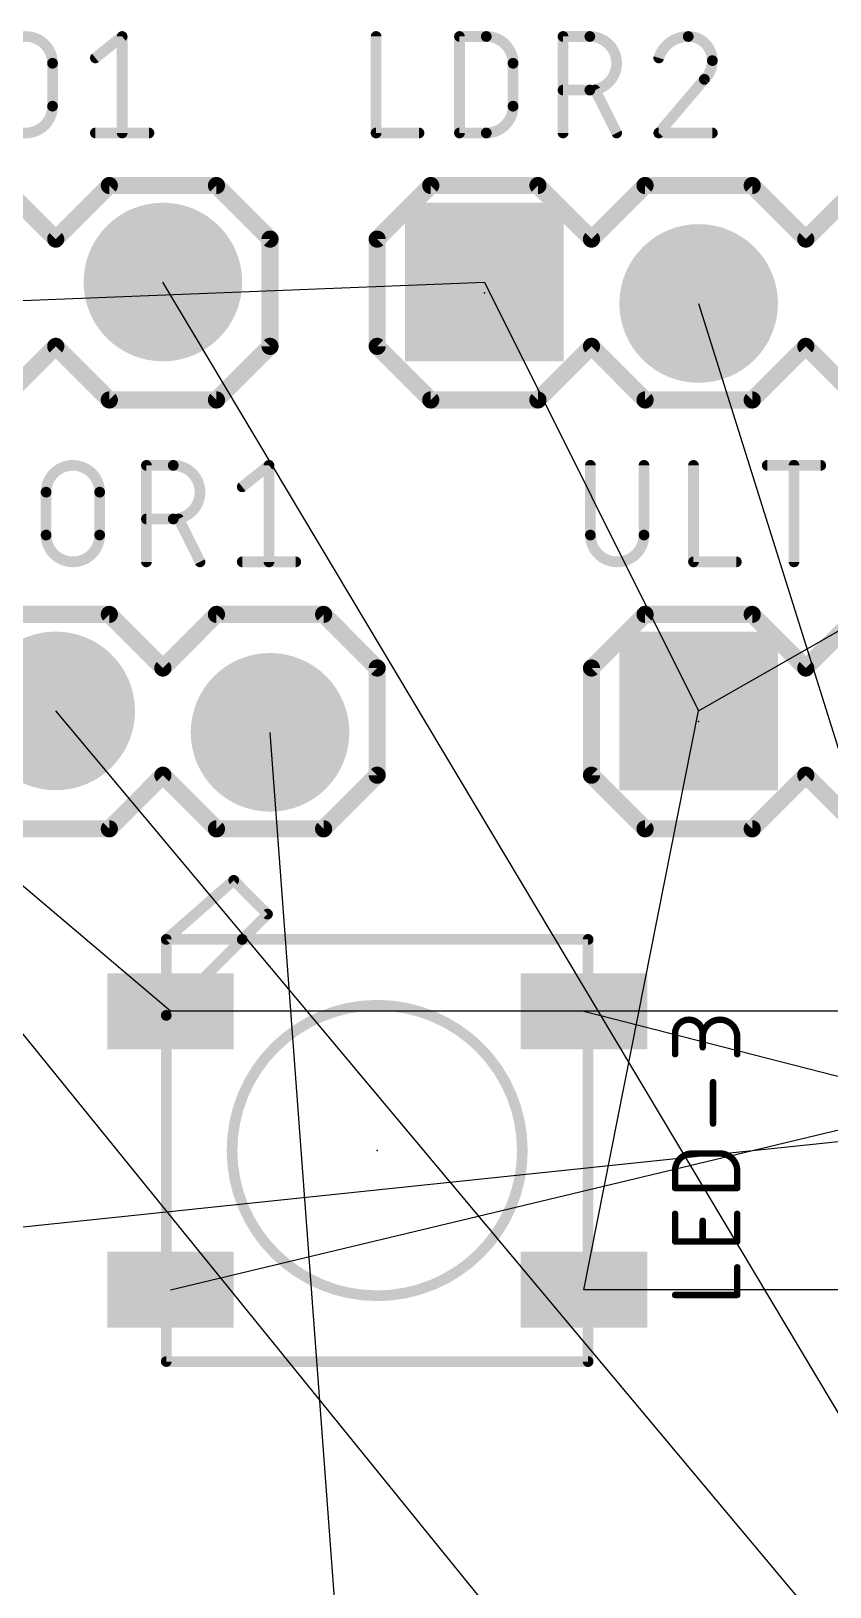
# Model space of a CAD drawing. Extents: x -67 to 114, y 1 to 69.
# Drawn here: x -39.66 to -30.19, y 50.71 to 69.14 of the extents above; entities that cross this region are included whole.
import ezdxf

# ---------------------------------------------------------------- set-up
doc = ezdxf.new("R2010")
doc.units = 0
for name, color, linetype in [('1', 22, 'CONTINUOUS'), ('17', 82, 'CONTINUOUS'), ('19', 53, 'CONTINUOUS'), ('21', 253, 'CONTINUOUS'), ('23', 7, 'CONTINUOUS'), ('25', 253, 'CONTINUOUS'), ('51', 253, 'CONTINUOUS')]:
    doc.layers.add(name, color=color, linetype=linetype)

# ---------------------------------------------------------------- blocks, each defined once
blk = doc.blocks.new('RECT')
blk.add_solid([(-0.5, -0.5), (0.5, -0.5), (-0.5, 0.5), (0.5, 0.5)])
blk = doc.blocks.new('ROUNDP')
at = {"const_width": 0.5}
blk.add_lwpolyline([(0, -0.25, 1), (0, 0.25, 1), (0, -0.25)], format="xyb", dxfattribs=at)
blk = doc.blocks.new('SQUAREP')
blk.add_solid([(-0.5, -0.5), (0.5, -0.5), (-0.5, 0.5), (0.5, 0.5)])

msp = doc.modelspace()

# ---------------------------------------------------------------- linework, layer by layer
at = {"layer": '19'}
for p, q in [((-19.05, 31.75), (-46.99, 66.167)), ((-40.64, 65.913), (-34.29, 66.167)), ((-19.05, 34.29), (-38.1, 66.167)), ((-34.29, 66.167), (-31.75, 61.087)), ((-31.75, 61.087), (-22.86, 66.167)), ((-31.75, 65.913), (-29.12, 57.53)), ((-19.05, 36.83), (-39.37, 61.087)), ((-33.11, 54.23), (-31.75, 61.087)), ((-38.01, 57.53), (-41.91, 60.833)), ((-34.29, 26.67), (-36.83, 60.833)), ((-46.9, 54.23), (-15.33, 57.53)), ((-29.12, 57.53), (-38.01, 57.53)), ((-38.01, 54.23), (-24.22, 57.53)), ((-33.11, 57.53), (-20.23, 54.23)), ((-24.22, 54.23), (-33.11, 54.23))]:
    msp.add_line(p, q, dxfattribs=at)
at = {"layer": '21'}
for points, const_width in [([(-40.005, 67.31), (-39.37, 66.675)], 0.2032), ([(-39.37, 66.675), (-38.735, 67.31)], 0.2032), ([(-38.735, 67.31), (-37.465, 67.31)], 0.2032), ([(-37.465, 67.31), (-36.83, 66.675)], 0.2032), ([(-34.925, 67.31), (-35.56, 66.675)], 0.2032), ([(-34.925, 67.31), (-33.655, 67.31)], 0.2032), ([(-33.655, 67.31), (-33.02, 66.675)], 0.2032), ([(-33.02, 66.675), (-32.385, 67.31)], 0.2032), ([(-32.385, 67.31), (-31.115, 67.31)], 0.2032), ([(-31.115, 67.31), (-30.48, 66.675)], 0.2032), ([(-30.48, 66.675), (-29.845, 67.31)], 0.2032), ([(-36.83, 66.675), (-36.83, 65.405)], 0.2032), ([(-35.56, 66.675), (-35.56, 65.405)], 0.2032), ([(-39.37, 65.405), (-40.005, 64.77)], 0.2032), ([(-38.735, 64.77), (-39.37, 65.405)], 0.2032), ([(-36.83, 65.405), (-37.465, 64.77)], 0.2032), ([(-35.56, 65.405), (-34.925, 64.77)], 0.2032), ([(-33.02, 65.405), (-33.655, 64.77)], 0.2032), ([(-32.385, 64.77), (-33.02, 65.405)], 0.2032), ([(-30.48, 65.405), (-31.115, 64.77)], 0.2032), ([(-29.845, 64.77), (-30.48, 65.405)], 0.2032), ([(-37.465, 64.77), (-38.735, 64.77)], 0.2032), ([(-33.655, 64.77), (-34.925, 64.77)], 0.2032), ([(-31.115, 64.77), (-32.385, 64.77)], 0.2032), ([(-40.005, 62.23), (-38.735, 62.23)], 0.2032), ([(-38.735, 62.23), (-38.1, 61.595)], 0.2032), ([(-37.465, 62.23), (-38.1, 61.595)], 0.2032), ([(-37.465, 62.23), (-36.195, 62.23)], 0.2032), ([(-36.195, 62.23), (-35.56, 61.595)], 0.2032), ([(-32.385, 62.23), (-33.02, 61.595)], 0.2032), ([(-32.385, 62.23), (-31.115, 62.23)], 0.2032), ([(-31.115, 62.23), (-30.48, 61.595)], 0.2032), ([(-30.48, 61.595), (-29.845, 62.23)], 0.2032), ([(-35.56, 61.595), (-35.56, 60.325)], 0.2032), ([(-33.02, 61.595), (-33.02, 60.325)], 0.2032), ([(-38.1, 60.325), (-38.735, 59.69)], 0.2032), ([(-38.1, 60.325), (-37.465, 59.69)], 0.2032), ([(-35.56, 60.325), (-36.195, 59.69)], 0.2032), ([(-33.02, 60.325), (-32.385, 59.69)], 0.2032), ([(-30.48, 60.325), (-31.115, 59.69)], 0.2032), ([(-29.845, 59.69), (-30.48, 60.325)], 0.2032), ([(-38.735, 59.69), (-40.005, 59.69)], 0.2032), ([(-36.195, 59.69), (-37.465, 59.69)], 0.2032), ([(-31.115, 59.69), (-32.385, 59.69)], 0.2032), ([(-37.26, 59.08), (-38.06, 58.38)], 0.127), ([(-36.86, 58.68), (-37.26, 59.08)], 0.127), ([(-37.16, 58.38), (-36.86, 58.68)], 0.127), ([(-38.06, 57.48), (-38.06, 58.38)], 0.127), ([(-38.06, 58.38), (-37.16, 58.38)], 0.127), ([(-38.06, 57.48), (-37.16, 58.38)], 0.127), ([(-37.16, 58.38), (-33.06, 58.38)], 0.127), ([(-33.06, 58.38), (-33.06, 53.38)], 0.127), ([(-38.06, 53.38), (-38.06, 57.48)], 0.127), ([(-33.06, 53.38), (-38.06, 53.38)], 0.127)]:
    msp.add_lwpolyline(points, dxfattribs=dict(at, const_width=const_width))
for points, const_width in [([(-38.735, 67.3608, 1), (-38.735, 67.2592)], 0.1016), ([(-38.6991, 67.2741, 1), (-38.7709, 67.3459)], 0.1016), ([(-37.4291, 67.3459, 1), (-37.5009, 67.2741)], 0.1016), ([(-37.465, 67.2592, 1), (-37.465, 67.3608)], 0.1016), ([(-34.925, 67.3608, 1), (-34.925, 67.2592)], 0.1016), ([(-34.8891, 67.2741, 1), (-34.9609, 67.3459)], 0.1016), ([(-33.6191, 67.3459, 1), (-33.6909, 67.2741)], 0.1016), ([(-33.655, 67.2592, 1), (-33.655, 67.3608)], 0.1016), ([(-32.385, 67.3608, 1), (-32.385, 67.2592)], 0.1016), ([(-32.3491, 67.2741, 1), (-32.4209, 67.3459)], 0.1016), ([(-31.0791, 67.3459, 1), (-31.1509, 67.2741)], 0.1016), ([(-31.115, 67.2592, 1), (-31.115, 67.3608)], 0.1016), ([(-39.4059, 66.7109, 1), (-39.3341, 66.6391)], 0.1016), ([(-39.4059, 66.6391, 1), (-39.3341, 66.7109)], 0.1016), ([(-36.7792, 66.675, 1), (-36.8808, 66.675)], 0.1016), ([(-36.8659, 66.6391, 1), (-36.7941, 66.7109)], 0.1016), ([(-35.5092, 66.675, 1), (-35.6108, 66.675)], 0.1016), ([(-35.5959, 66.7109, 1), (-35.5241, 66.6391)], 0.1016), ([(-33.0559, 66.7109, 1), (-32.9841, 66.6391)], 0.1016), ([(-33.0559, 66.6391, 1), (-32.9841, 66.7109)], 0.1016), ([(-30.5159, 66.7109, 1), (-30.4441, 66.6391)], 0.1016), ([(-30.5159, 66.6391, 1), (-30.4441, 66.7109)], 0.1016), ([(-39.3341, 65.4409, 1), (-39.4059, 65.3691)], 0.1016), ([(-39.3341, 65.3691, 1), (-39.4059, 65.4409)], 0.1016), ([(-36.8808, 65.405, 1), (-36.7792, 65.405)], 0.1016), ([(-36.7941, 65.3691, 1), (-36.8659, 65.4409)], 0.1016), ([(-35.5241, 65.4409, 1), (-35.5959, 65.3691)], 0.1016), ([(-35.6108, 65.405, 1), (-35.5092, 65.405)], 0.1016), ([(-32.9841, 65.4409, 1), (-33.0559, 65.3691)], 0.1016), ([(-32.9841, 65.3691, 1), (-33.0559, 65.4409)], 0.1016), ([(-30.4441, 65.4409, 1), (-30.5159, 65.3691)], 0.1016), ([(-30.4441, 65.3691, 1), (-30.5159, 65.4409)], 0.1016), ([(-38.735, 64.8208, 1), (-38.735, 64.7192)], 0.1016), ([(-37.465, 64.7192, 1), (-37.465, 64.8208)], 0.1016), ([(-34.925, 64.8208, 1), (-34.925, 64.7192)], 0.1016), ([(-33.655, 64.7192, 1), (-33.655, 64.8208)], 0.1016), ([(-32.385, 64.8208, 1), (-32.385, 64.7192)], 0.1016), ([(-31.115, 64.7192, 1), (-31.115, 64.8208)], 0.1016), ([(-38.7709, 64.7341, 1), (-38.6991, 64.8059)], 0.1016), ([(-37.5009, 64.8059, 1), (-37.4291, 64.7341)], 0.1016), ([(-34.9609, 64.7341, 1), (-34.8891, 64.8059)], 0.1016), ([(-33.6909, 64.8059, 1), (-33.6191, 64.7341)], 0.1016), ([(-32.4209, 64.7341, 1), (-32.3491, 64.8059)], 0.1016), ([(-31.1509, 64.8059, 1), (-31.0791, 64.7341)], 0.1016), ([(-38.6991, 62.2659, 1), (-38.7709, 62.1941)], 0.1016), ([(-38.735, 62.1792, 1), (-38.735, 62.2808)], 0.1016), ([(-37.465, 62.2808, 1), (-37.465, 62.1792)], 0.1016), ([(-37.4291, 62.1941, 1), (-37.5009, 62.2659)], 0.1016), ([(-36.1591, 62.2659, 1), (-36.2309, 62.1941)], 0.1016), ([(-36.195, 62.1792, 1), (-36.195, 62.2808)], 0.1016), ([(-32.385, 62.2808, 1), (-32.385, 62.1792)], 0.1016), ([(-32.3491, 62.1941, 1), (-32.4209, 62.2659)], 0.1016), ([(-31.0791, 62.2659, 1), (-31.1509, 62.1941)], 0.1016), ([(-31.115, 62.1792, 1), (-31.115, 62.2808)], 0.1016), ([(-38.1359, 61.6309, 1), (-38.0641, 61.5591)], 0.1016), ([(-38.1359, 61.5591, 1), (-38.0641, 61.6309)], 0.1016), ([(-35.5092, 61.595, 1), (-35.6108, 61.595)], 0.1016), ([(-35.5959, 61.5591, 1), (-35.5241, 61.6309)], 0.1016), ([(-32.9692, 61.595, 1), (-33.0708, 61.595)], 0.1016), ([(-33.0559, 61.6309, 1), (-32.9841, 61.5591)], 0.1016), ([(-30.5159, 61.6309, 1), (-30.4441, 61.5591)], 0.1016), ([(-30.5159, 61.5591, 1), (-30.4441, 61.6309)], 0.1016), ([(-38.0641, 60.3609, 1), (-38.1359, 60.2891)], 0.1016), ([(-38.0641, 60.2891, 1), (-38.1359, 60.3609)], 0.1016), ([(-35.6108, 60.325, 1), (-35.5092, 60.325)], 0.1016), ([(-35.5241, 60.2891, 1), (-35.5959, 60.3609)], 0.1016), ([(-32.9841, 60.3609, 1), (-33.0559, 60.2891)], 0.1016), ([(-33.0708, 60.325, 1), (-32.9692, 60.325)], 0.1016), ([(-30.4441, 60.3609, 1), (-30.5159, 60.2891)], 0.1016), ([(-30.4441, 60.2891, 1), (-30.5159, 60.3609)], 0.1016), ([(-38.7709, 59.7259, 1), (-38.6991, 59.6541)], 0.1016), ([(-38.735, 59.6392, 1), (-38.735, 59.7408)], 0.1016), ([(-37.465, 59.7408, 1), (-37.465, 59.6392)], 0.1016), ([(-37.5009, 59.6541, 1), (-37.4291, 59.7259)], 0.1016), ([(-36.2309, 59.7259, 1), (-36.1591, 59.6541)], 0.1016), ([(-36.195, 59.6392, 1), (-36.195, 59.7408)], 0.1016), ([(-32.385, 59.7408, 1), (-32.385, 59.6392)], 0.1016), ([(-32.4209, 59.6541, 1), (-32.3491, 59.7259)], 0.1016), ([(-31.1509, 59.7259, 1), (-31.0791, 59.6541)], 0.1016), ([(-31.115, 59.6392, 1), (-31.115, 59.7408)], 0.1016), ([(-37.2375, 59.1025, 1), (-37.2825, 59.0575)], 0.0635), ([(-37.2391, 59.0561, 1), (-37.2809, 59.1039)], 0.0635), ([(-36.8375, 58.6575, 1), (-36.8825, 58.7025)], 0.0635), ([(-36.8825, 58.6575, 1), (-36.8375, 58.7025)], 0.0635), ([(-38.0282, 58.38, 1), (-38.0918, 58.38)], 0.0635), ([(-38.06, 58.4118, 1), (-38.06, 58.3483)], 0.0635), ([(-38.0809, 58.4039, 1), (-38.0391, 58.3561)], 0.0635), ([(-37.1825, 58.4025, 1), (-37.1375, 58.3575)], 0.0635), ([(-37.16, 58.4118, 1), (-37.16, 58.3483)], 0.0635), ([(-37.1375, 58.3575, 1), (-37.1825, 58.4025)], 0.0635), ([(-37.16, 58.3483, 1), (-37.16, 58.4118)], 0.0635), ([(-33.0282, 58.38, 1), (-33.0918, 58.38)], 0.0635), ([(-33.06, 58.3483, 1), (-33.06, 58.4118)], 0.0635), ([(-38.0282, 57.48, 1), (-38.0918, 57.48)], 0.0635), ([(-38.0825, 57.5025, 1), (-38.0375, 57.4575)], 0.0635), ([(-38.0918, 57.48, 1), (-38.0282, 57.48)], 0.0635), ([(-35.56, 54.1595, 1), (-35.56, 57.6005, 1), (-35.56, 54.1595)], 0.127), ([(-38.06, 53.4118, 1), (-38.06, 53.3483)], 0.0635), ([(-33.06, 53.3483, 1), (-33.06, 53.4118)], 0.0635), ([(-38.0918, 53.38, 1), (-38.0282, 53.38)], 0.0635), ([(-33.0918, 53.38, 1), (-33.0282, 53.38)], 0.0635)]:
    msp.add_lwpolyline(points, format="xyb", dxfattribs=dict(at, const_width=const_width))
at = {"layer": '23'}
for p in [(-34.29, 66.04), (-31.75, 60.96), (-35.56, 55.88)]:
    msp.add_point(p, dxfattribs=at)
at = {"layer": '25'}
for points, const_width in [([(-39.4081, 68.7578, 1), (-40.0431, 68.7578)], 0.127), ([(-38.5509, 69.0753, 1), (-38.6144, 69.0753)], 0.0635), ([(-38.5628, 69.0505, 1), (-38.6024, 69.1001)], 0.0635), ([(-35.541, 69.0753, 1), (-35.6045, 69.0753)], 0.0635), ([(-34.5846, 69.1071, 1), (-34.5846, 69.0435)], 0.0635), ([(-34.5529, 69.0753, 1), (-34.6164, 69.0753)], 0.0635), ([(-34.2671, 69.1071, 1), (-34.2671, 69.0435)], 0.0635), ([(-33.9496, 68.7578, 0.4142), (-34.2671, 69.0753)], 0.127), ([(-34.2671, 69.0435, 1), (-34.2671, 69.1071)], 0.0635), ([(-33.3572, 69.1071, 1), (-33.3572, 69.0435)], 0.0635), ([(-33.3254, 69.0753, 1), (-33.3889, 69.0753)], 0.0635), ([(-33.0397, 69.1071, 1), (-33.0397, 69.0435)], 0.0635), ([(-33.0397, 68.4403, 1), (-33.0397, 69.0753)], 0.127), ([(-33.0397, 69.0435, 1), (-33.0397, 69.1071)], 0.0635), ([(-31.8732, 69.0753, 0.3252), (-32.2224, 68.8213)], 0.127), ([(-31.8732, 69.1071, 1), (-31.8732, 69.0435)], 0.0635), ([(-31.5874, 68.7896, 0.4142), (-31.8732, 69.0753)], 0.127), ([(-31.8732, 69.0435, 1), (-31.8732, 69.1071)], 0.0635), ([(-39.3764, 68.7578, 1), (-39.4399, 68.7578)], 0.0635), ([(-39.4399, 68.7578, 1), (-39.3764, 68.7578)], 0.0635), ([(-38.9199, 68.8461, 1), (-38.8803, 68.7965)], 0.0635), ([(-33.9179, 68.7578, 1), (-33.9814, 68.7578)], 0.0635), ([(-33.9814, 68.7578, 1), (-33.9179, 68.7578)], 0.0635), ([(-32.2526, 68.8311, 1), (-32.1922, 68.8115)], 0.0635), ([(-31.6827, 68.5673, 0.2053), (-31.5874, 68.7896)], 0.127), ([(-31.5557, 68.7896, 1), (-31.6192, 68.7895)], 0.0635), ([(-31.6192, 68.7896, 1), (-31.5557, 68.7896)], 0.0635), ([(-31.7046, 68.5903, 1), (-31.6608, 68.5443)], 0.0635), ([(-31.6585, 68.5467, 1), (-31.7069, 68.5879)], 0.0635), ([(-33.3572, 68.4721, 1), (-33.3572, 68.4086)], 0.0635), ([(-33.0397, 68.4721, 1), (-33.0397, 68.4086)], 0.0635), ([(-33.0397, 68.4086, 1), (-33.0397, 68.4721)], 0.0635), ([(-32.9478, 68.4545, 1), (-33.0046, 68.4261)], 0.0635), ([(-40.0431, 68.2498, 1), (-39.4081, 68.2498)], 0.127), ([(-39.3764, 68.2498, 1), (-39.4399, 68.2498)], 0.0635), ([(-39.4399, 68.2498, 1), (-39.3764, 68.2498)], 0.0635), ([(-34.2671, 67.9323, 0.4142), (-33.9496, 68.2498)], 0.127), ([(-33.9179, 68.2498, 1), (-33.9814, 68.2498)], 0.0635), ([(-33.9814, 68.2498, 1), (-33.9179, 68.2498)], 0.0635), ([(-38.9001, 67.9641, 1), (-38.9001, 67.9005)], 0.0635), ([(-38.6144, 67.9323, 1), (-38.5509, 67.9323)], 0.0635), ([(-38.2651, 67.9005, 1), (-38.2651, 67.9641)], 0.0635), ([(-35.5727, 67.9641, 1), (-35.5727, 67.9005)], 0.0635), ([(-35.6045, 67.9323, 1), (-35.541, 67.9323)], 0.0635), ([(-35.0647, 67.9005, 1), (-35.0647, 67.9641)], 0.0635), ([(-34.5846, 67.9641, 1), (-34.5846, 67.9005)], 0.0635), ([(-34.6164, 67.9323, 1), (-34.5529, 67.9323)], 0.0635), ([(-34.2671, 67.9641, 1), (-34.2671, 67.9005)], 0.0635), ([(-34.2671, 67.9005, 1), (-34.2671, 67.9641)], 0.0635), ([(-33.3889, 67.9323, 1), (-33.3254, 67.9323)], 0.0635), ([(-32.7506, 67.9181, 1), (-32.6938, 67.9465)], 0.0635), ([(-32.2224, 67.9641, 1), (-32.2224, 67.9005)], 0.0635), ([(-32.2466, 67.9529, 1), (-32.1983, 67.9117)], 0.0635), ([(-31.5874, 67.9005, 1), (-31.5874, 67.9641)], 0.0635), ([(-38.8493, 63.6778, 1), (-39.4843, 63.6778)], 0.127), ([(-38.2949, 64.0271, 1), (-38.2949, 63.9635)], 0.0635), ([(-38.2632, 63.9953, 1), (-38.3267, 63.9953)], 0.0635), ([(-37.9774, 64.0271, 1), (-37.9774, 63.9635)], 0.0635), ([(-37.9774, 63.3603, 1), (-37.9774, 63.9953)], 0.127), ([(-37.9774, 63.9635, 1), (-37.9774, 64.0271)], 0.0635), ([(-36.811, 63.9953, 1), (-36.8745, 63.9953)], 0.0635), ([(-36.8229, 63.9705, 1), (-36.8625, 64.0201)], 0.0635), ([(-33.0009, 63.9953, 1), (-33.0645, 63.9953)], 0.0635), ([(-32.3659, 63.9953, 1), (-32.4295, 63.9953)], 0.0635), ([(-31.7792, 63.9953, 1), (-31.8427, 63.9953)], 0.0635), ([(-30.9372, 64.0271, 1), (-30.9372, 63.9635)], 0.0635), ([(-30.588, 63.9953, 1), (-30.6515, 63.9953)], 0.0635), ([(-30.3022, 63.9635, 1), (-30.3022, 64.0271)], 0.0635), ([(-37.18, 63.7661, 1), (-37.1404, 63.7165)], 0.0635), ([(-39.4526, 63.6778, 1), (-39.5161, 63.6778)], 0.0635), ([(-39.5161, 63.6778, 1), (-39.4526, 63.6778)], 0.0635), ([(-38.8176, 63.6778, 1), (-38.8811, 63.6778)], 0.0635), ([(-38.8811, 63.6778, 1), (-38.8176, 63.6778)], 0.0635), ([(-38.2949, 63.3921, 1), (-38.2949, 63.3285)], 0.0635), ([(-37.9774, 63.3921, 1), (-37.9774, 63.3285)], 0.0635), ([(-37.9774, 63.3285, 1), (-37.9774, 63.3921)], 0.0635), ([(-37.8855, 63.3745, 1), (-37.9423, 63.3461)], 0.0635), ([(-39.4526, 63.1698, 1), (-39.5161, 63.1698)], 0.0635), ([(-39.4843, 63.1698, 1), (-38.8493, 63.1698)], 0.127), ([(-38.8176, 63.1698, 1), (-38.8811, 63.1698)], 0.0635), ([(-33.0009, 63.1698, 1), (-33.0645, 63.1698)], 0.0635), ([(-33.0327, 63.1698, 1), (-32.3977, 63.1698)], 0.127), ([(-32.3659, 63.1698, 1), (-32.4295, 63.1698)], 0.0635), ([(-39.5161, 63.1698, 1), (-39.4526, 63.1698)], 0.0635), ([(-38.8811, 63.1698, 1), (-38.8176, 63.1698)], 0.0635), ([(-33.0645, 63.1698, 1), (-33.0009, 63.1698)], 0.0635), ([(-32.4295, 63.1698, 1), (-32.3659, 63.1698)], 0.0635), ([(-38.3267, 62.8523, 1), (-38.2632, 62.8523)], 0.0635), ([(-37.6883, 62.8381, 1), (-37.6315, 62.8665)], 0.0635), ([(-37.1602, 62.8841, 1), (-37.1602, 62.8205)], 0.0635), ([(-36.8745, 62.8523, 1), (-36.811, 62.8523)], 0.0635), ([(-36.5252, 62.8205, 1), (-36.5252, 62.8841)], 0.0635), ([(-31.811, 62.8841, 1), (-31.811, 62.8205)], 0.0635), ([(-31.8427, 62.8523, 1), (-31.7792, 62.8523)], 0.0635), ([(-31.303, 62.8205, 1), (-31.303, 62.8841)], 0.0635), ([(-30.6515, 62.8523, 1), (-30.588, 62.8523)], 0.0635), ([(-31.702, 57.2657, 1), (-32.0294, 57.2657)], 0.0762), ([(-31.2928, 57.2248, 1), (-31.702, 57.2248)], 0.0762), ([(-32.0104, 57.2657, 1), (-32.0485, 57.2657)], 0.0381), ([(-32.0485, 57.2657, 1), (-32.0104, 57.2657)], 0.0381), ([(-31.683, 57.2657, 1), (-31.7211, 57.2657)], 0.0381), ([(-31.7211, 57.2657, 1), (-31.683, 57.2657)], 0.0381), ([(-31.7211, 57.2248, 1), (-31.683, 57.2248)], 0.0381), ([(-31.2737, 57.2248, 1), (-31.3118, 57.2248)], 0.0381), ([(-31.3118, 57.2248, 1), (-31.2737, 57.2248)], 0.0381), ([(-32.0485, 57.0202, 1), (-32.0104, 57.0202)], 0.0381), ([(-31.7211, 57.102, 1), (-31.683, 57.102)], 0.0381), ([(-31.3118, 57.0202, 1), (-31.2737, 57.0202)], 0.0381), ([(-31.5602, 56.69, 1), (-31.5983, 56.69)], 0.0381), ([(-31.5983, 56.199, 1), (-31.5602, 56.199)], 0.0381), ([(-31.8248, 55.8444, 0.4142), (-32.0294, 55.6398)], 0.0762), ([(-31.8248, 55.8635, 1), (-31.8248, 55.8254)], 0.0381), ([(-31.8248, 55.8254, 1), (-31.8248, 55.8635)], 0.0381), ([(-31.4974, 55.8635, 1), (-31.4974, 55.8254)], 0.0381), ([(-31.2928, 55.6398, 0.4142), (-31.4974, 55.8444)], 0.0762), ([(-31.4974, 55.8254, 1), (-31.4974, 55.8635)], 0.0381), ([(-32.0104, 55.6398, 1), (-32.0485, 55.6398)], 0.0381), ([(-32.0485, 55.6398, 1), (-32.0104, 55.6398)], 0.0381), ([(-31.2737, 55.6398, 1), (-31.3118, 55.6398)], 0.0381), ([(-31.3118, 55.6398, 1), (-31.2737, 55.6398)], 0.0381), ([(-32.0294, 55.4543, 1), (-32.0294, 55.4162)], 0.0381), ([(-31.2928, 55.4162, 1), (-31.2928, 55.4543)], 0.0381), ([(-32.0485, 55.4352, 1), (-32.0104, 55.4352)], 0.0381), ([(-31.3118, 55.4352, 1), (-31.2737, 55.4352)], 0.0381), ([(-32.0104, 55.1302, 1), (-32.0485, 55.1302)], 0.0381), ([(-31.2737, 55.1302, 1), (-31.3118, 55.1302)], 0.0381), ([(-31.683, 55.0483, 1), (-31.7211, 55.0483)], 0.0381), ([(-32.0294, 54.8219, 1), (-32.0294, 54.7838)], 0.0381), ([(-32.0485, 54.8028, 1), (-32.0104, 54.8028)], 0.0381), ([(-31.7211, 54.8028, 1), (-31.683, 54.8028)], 0.0381), ([(-31.3118, 54.8028, 1), (-31.2737, 54.8028)], 0.0381), ([(-31.2928, 54.7838, 1), (-31.2928, 54.8219)], 0.0381), ([(-31.2737, 54.4962, 1), (-31.3118, 54.4962)], 0.0381), ([(-32.0294, 54.1879, 1), (-32.0294, 54.1498)], 0.0381), ([(-31.3118, 54.1688, 1), (-31.2737, 54.1688)], 0.0381), ([(-31.2928, 54.1498, 1), (-31.2928, 54.1879)], 0.0381)]:
    msp.add_lwpolyline(points, format="xyb", dxfattribs=dict(at, const_width=const_width))
for points, const_width in [([(-38.9001, 68.8213), (-38.5826, 69.0753)], 0.127), ([(-38.5826, 69.0753), (-38.5826, 67.9323)], 0.127), ([(-35.5727, 69.0753), (-35.5727, 67.9323)], 0.127), ([(-34.5846, 67.9323), (-34.5846, 69.0753)], 0.127), ([(-34.5846, 69.0753), (-34.2671, 69.0753)], 0.127), ([(-33.3572, 67.9323), (-33.3572, 69.0753)], 0.127), ([(-33.3572, 69.0753), (-33.0397, 69.0753)], 0.127), ([(-39.4081, 68.7578), (-39.4081, 68.2498)], 0.127), ([(-33.9496, 68.7578), (-33.9496, 68.2498)], 0.127), ([(-31.6827, 68.5673), (-32.2224, 67.9323)], 0.127), ([(-33.0397, 68.4403), (-33.3572, 68.4403)], 0.127), ([(-32.7222, 67.9323), (-32.9762, 68.4403)], 0.127), ([(-38.9001, 67.9323), (-38.2651, 67.9323)], 0.127), ([(-35.5727, 67.9323), (-35.0647, 67.9323)], 0.127), ([(-34.2671, 67.9323), (-34.5846, 67.9323)], 0.127), ([(-32.2224, 67.9323), (-31.5874, 67.9323)], 0.127), ([(-38.2949, 62.8523), (-38.2949, 63.9953)], 0.127), ([(-38.2949, 63.9953), (-37.9774, 63.9953)], 0.127), ([(-37.1602, 63.7413), (-36.8427, 63.9953)], 0.127), ([(-36.8427, 63.9953), (-36.8427, 62.8523)], 0.127), ([(-33.0327, 63.9953), (-33.0327, 63.1698)], 0.127), ([(-32.3977, 63.1698), (-32.3977, 63.9953)], 0.127), ([(-31.811, 63.9953), (-31.811, 62.8523)], 0.127), ([(-30.9372, 63.9953), (-30.3022, 63.9953)], 0.127), ([(-30.6197, 62.8523), (-30.6197, 63.9953)], 0.127), ([(-39.4843, 63.1698), (-39.4843, 63.6778)], 0.127), ([(-38.8493, 63.6778), (-38.8493, 63.1698)], 0.127), ([(-37.9774, 63.3603), (-38.2949, 63.3603)], 0.127), ([(-37.6599, 62.8523), (-37.9139, 63.3603)], 0.127), ([(-37.1602, 62.8523), (-36.5252, 62.8523)], 0.127), ([(-31.811, 62.8523), (-31.303, 62.8523)], 0.127), ([(-32.0294, 57.0202), (-32.0294, 57.2657)], 0.0762), ([(-31.702, 57.2657), (-31.702, 57.102)], 0.0762), ([(-31.2928, 57.0202), (-31.2928, 57.2248)], 0.0762), ([(-31.5793, 56.199), (-31.5793, 56.69)], 0.0762), ([(-31.8248, 55.8444), (-31.4974, 55.8444)], 0.0762), ([(-32.0294, 55.4352), (-32.0294, 55.6398)], 0.0762), ([(-31.2928, 55.6398), (-31.2928, 55.4352)], 0.0762), ([(-31.2928, 55.4352), (-32.0294, 55.4352)], 0.0762), ([(-32.0294, 54.8028), (-32.0294, 55.1302)], 0.0762), ([(-31.2928, 55.1302), (-31.2928, 54.8028)], 0.0762), ([(-31.702, 54.8028), (-31.702, 55.0483)], 0.0762), ([(-31.2928, 54.8028), (-32.0294, 54.8028)], 0.0762), ([(-31.2928, 54.1688), (-31.2928, 54.4962)], 0.0762), ([(-32.0294, 54.1688), (-31.2928, 54.1688)], 0.0762)]:
    msp.add_lwpolyline(points, dxfattribs=dict(at, const_width=const_width))

# ---------------------------------------------------------------- block references
at = {"layer": '1', "xscale": 1.5, "yscale": 0.9, "rotation": 180}
for p in [(-38.01, 57.53), (-33.11, 57.53), (-38.01, 54.23), (-33.11, 54.23)]:
    msp.add_blockref('RECT', p, dxfattribs=at)
at = {"layer": '17', "xscale": 1.8796, "yscale": 1.8796, "rotation": 90}
for name, p in [('ROUNDP', (-38.1, 66.167)), ('ROUNDP', (-38.1, 66.167)), ('SQUAREP', (-34.29, 66.167)), ('SQUAREP', (-34.29, 66.167)), ('ROUNDP', (-31.75, 65.913)), ('ROUNDP', (-31.75, 65.913)), ('ROUNDP', (-39.37, 61.087)), ('ROUNDP', (-39.37, 61.087)), ('SQUAREP', (-31.75, 61.087)), ('SQUAREP', (-31.75, 61.087)), ('ROUNDP', (-36.83, 60.833)), ('ROUNDP', (-36.83, 60.833))]:
    msp.add_blockref(name, p, dxfattribs=at)
at = {"layer": '51', "xscale": 0.508, "yscale": 0.508}
for p in [(-38.1, 66.04), (-34.29, 66.04), (-31.75, 66.04), (-39.37, 60.96), (-36.83, 60.96), (-31.75, 60.96)]:
    msp.add_blockref('RECT', p, dxfattribs=at)

doc.saveas('drawing.dxf')
